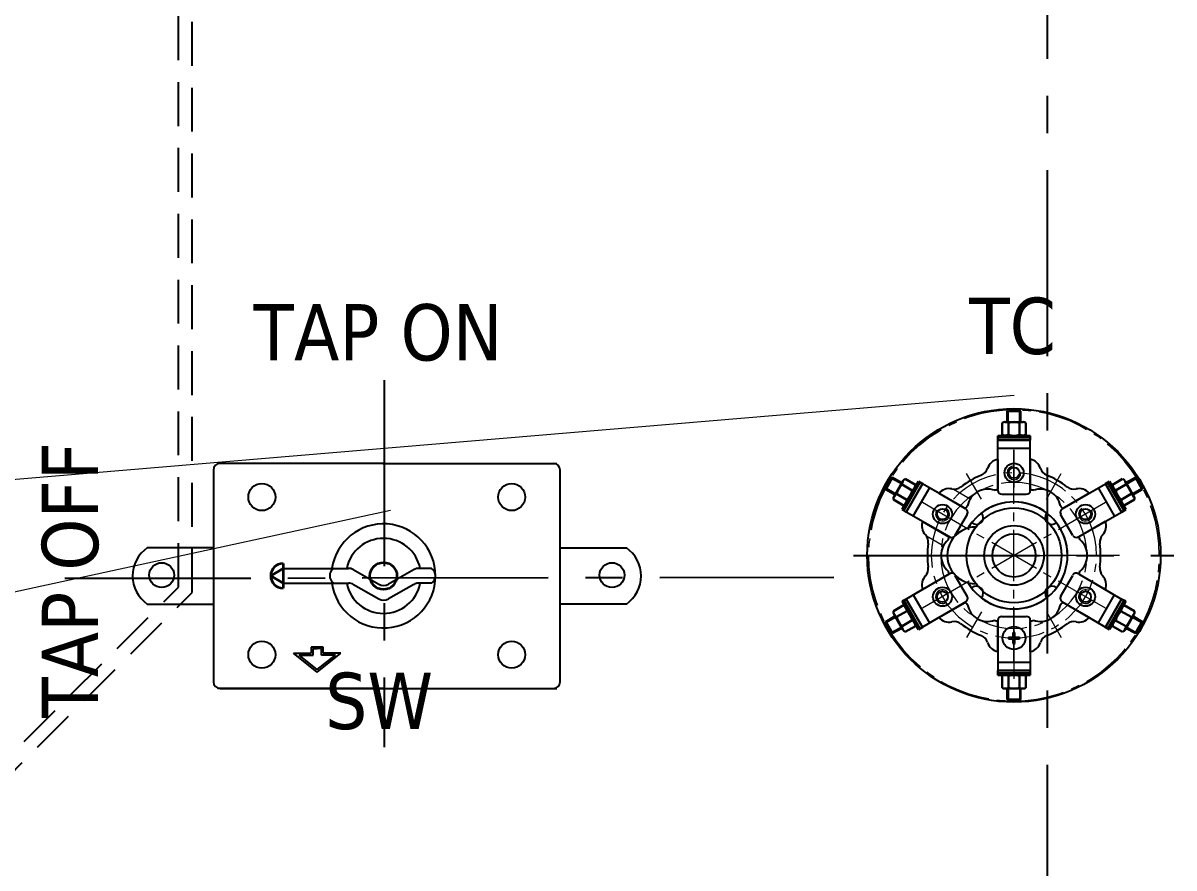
# Model space of a CAD drawing. Header units: millimetres. Extents: x 70841 to 133731, y -170061 to -164340.
# Drawn here: x 81283 to 81794, y -166336 to -165960 of the extents above; entities that cross this region are included whole.
import ezdxf

# ---------------------------------------------------------------- set-up
doc = ezdxf.new("R2010")
doc.units = ezdxf.units.MM
doc.header["$LTSCALE"] = 13
for name, pattern in [('CENTER', [50.8, 31.75, -6.35, 6.35, -6.35]), ('CENTERX2', [101.6, 63.5, -12.7, 12.7, -12.7]), ('DASHED', [0.75, 0.5, -0.25])]:
    doc.linetypes.add(name, pattern=pattern)
doc.layers.get('0').update_dxf_attribs({"color": 1, "linetype": 'CENTER'})
for name, color, linetype in [('01', 7, 'Continuous'), ('1', 4, 'Continuous'), ('10', 1, 'Continuous'), ('4虚线层', 6, 'DASHED'), ('CORE', 5, 'Continuous'), ('´ÖÊµÏß', 7, 'Continuous'), ('µã»®Ïß', 7, 'Continuous'), ('Ï¸ÊµÏß', 7, 'Continuous'), ('Ï¸Ïß', 7, 'Continuous')]:
    doc.layers.add(name, color=color, linetype=linetype)
doc.layers.add('标注、文本', color=3, linetype='Continuous', lineweight=25)
doc.layers.add('铁心', color=3, linetype='Continuous', lineweight=0)
doc.styles.add('Tahoma$001', font='tahoma.ttf', dxfattribs={"height": 2.159784})

# ---------------------------------------------------------------- blocks, each defined once
blk = doc.blocks.new('A$C1C575266')
at = {"layer": '01', "color": 4}
for points in [[(301.6, 163.55), (298.75, 162.22)], [(296, 160.71), (294.84, 160.09), (291.28, 157.77), (287.99, 155.11), (284.88, 152.26), (282.04, 149.15), (281.77, 148.8)], [(276.44, 141.15), (275.1, 138.75), (273.33, 134.93), (271.9, 130.93), (270.75, 126.93), (270.13, 123.73)]]:
    blk.add_lwpolyline(points, dxfattribs=at)
blk.add_circle((322.77, 114.45), 54, dxfattribs=at)
at = {"layer": '´ÖÊµÏß', "color": 7, "lineweight": 25}
for points in [[(316.8, 138.39), (316.8, 156.8)], [(328.71, 156.8), (316.8, 156.8)], [(316.8, 149.77), (316.8, 156.8), (328.71, 156.8), (316.8, 156.8)], [(328.71, 138.39), (328.71, 156.8)], [(328.71, 149.77), (328.71, 156.8)], [(328.71, 153.77), (316.8, 153.77)], [(316.8, 149.77), (316.8, 138.66)], [(316.8, 149.77), (316.8, 138.66)], [(328.71, 149.77), (328.71, 138.66)], [(328.71, 149.77), (328.71, 138.66)], [(289.06, 140.79), (283.1, 130.39)], [(289.15, 126.93), (283.1, 130.39), (289.06, 140.79), (283.1, 130.39)], [(305.06, 131.55), (289.06, 140.79)], [(295.11, 137.33), (289.06, 140.79)], [(340.53, 131.55), (356.45, 140.79)], [(350.4, 137.33), (356.45, 140.79), (362.4, 130.39), (356.45, 140.79)], [(362.4, 130.39), (356.45, 140.79)], [(291.64, 139.28), (285.68, 128.97)], [(295.11, 137.33), (304.8, 131.73)], [(295.11, 137.33), (304.8, 131.73)], [(327.29, 136.88), (318.31, 136.88)], [(350.4, 137.33), (340.71, 131.73)], [(350.4, 137.33), (340.71, 131.73)], [(359.83, 128.97), (353.87, 139.28)], [(299.02, 121.24), (283.1, 130.39)], [(305.6, 129.5), (301.06, 121.77)], [(344.45, 121.77), (339.91, 129.5)], [(346.49, 121.24), (362.4, 130.39)], [(356.36, 126.93), (362.4, 130.39)], [(289.15, 126.93), (298.84, 121.33)], [(289.15, 126.93), (298.84, 121.33)], [(356.36, 126.93), (346.67, 121.33)], [(356.36, 126.93), (346.67, 121.33)], [(299.02, 107.63), (283.1, 98.39)], [(289.15, 101.95), (298.84, 107.55)], [(289.15, 101.95), (298.84, 107.55)], [(301.06, 107.1), (305.6, 99.37)], [(339.91, 99.37), (344.45, 107.1)], [(346.49, 107.63), (362.4, 98.39)], [(356.36, 101.95), (346.67, 107.55)], [(356.36, 101.95), (346.67, 107.55)], [(289.15, 101.95), (283.1, 98.39)], [(356.36, 101.95), (362.4, 98.39), (356.45, 88.08), (362.4, 98.39)], [(283.1, 98.39), (289.06, 88.08)], [(295.11, 91.54), (289.06, 88.08), (283.1, 98.39), (289.06, 88.08)], [(285.68, 99.9), (291.64, 89.59)], [(353.87, 89.59), (359.83, 99.9)], [(356.45, 88.08), (362.4, 98.39)], [(305.06, 97.32), (289.06, 88.08)], [(295.11, 91.54), (304.8, 97.14)], [(295.11, 91.54), (304.8, 97.14)], [(340.53, 97.32), (356.45, 88.08)], [(350.4, 91.54), (340.71, 97.14)], [(350.4, 91.54), (340.71, 97.14)], [(316.8, 90.48), (316.8, 72.07)], [(316.8, 79.01), (316.8, 90.21)], [(318.31, 91.99), (327.29, 91.99)], [(328.71, 90.48), (328.71, 72.07)], [(328.71, 79.01), (328.71, 90.21)], [(350.4, 91.54), (356.45, 88.08)], [(322.49, 84.34), (322.49, 86.03)], [(323.11, 84.34), (323.11, 86.03)], [(320.71, 84.34), (322.49, 84.34)], [(320.71, 83.72), (322.49, 83.72)], [(322.49, 82.03), (322.49, 83.72)], [(323.11, 84.34), (324.8, 84.34)], [(323.11, 82.03), (323.11, 83.72)], [(323.11, 83.72), (324.8, 83.72)], [(316.8, 79.1), (316.8, 72.07)], [(328.71, 79.1), (328.71, 72.07), (316.8, 72.07), (328.71, 72.07)], [(316.8, 75.1), (328.71, 75.1)], [(316.8, 72.07), (328.71, 72.07)]]:
    blk.add_lwpolyline(points, dxfattribs=at)
for centre, radius in [((322.8, 144.84), 3.51), ((322.8, 144.84), 2), ((296.48, 129.64), 3.51), ((296.48, 129.64), 2), ((322.8, 114.44), 17.47), ((349.11, 129.64), 3.51), ((349.11, 129.64), 2), ((322.8, 114.44), 10.98), ((322.8, 114.44), 7.96), ((296.48, 99.23), 3.51), ((349.11, 99.23), 3.51), ((296.48, 99.23), 2), ((349.11, 99.23), 2), ((322.8, 84.03), 4.22)]:
    blk.add_circle(centre, radius, dxfattribs=at)
for points in [[(316.82, 149.85), (315.04, 149.49), (313.59, 148.19), (313.04, 146.46)], [(332.56, 146.46), (332, 148.19), (330.56, 149.49), (328.78, 149.85)], [(332.56, 146.46), (332, 148.19), (330.56, 149.49), (328.78, 149.85)], [(310.78, 144.02), (311.86, 144.46), (312.69, 145.36), (313.05, 146.48)], [(332.54, 146.48), (332.9, 145.36), (333.74, 144.46), (334.82, 144.02)], [(332.54, 146.48), (332.9, 145.36), (333.74, 144.46), (334.82, 144.02)], [(310.79, 143.96), (308.08, 142.86), (305.54, 141.39), (303.24, 139.6)], [(342.36, 139.6), (340.05, 141.39), (337.51, 142.86), (334.81, 143.96)], [(299.95, 138.9), (298.1, 139.3), (296.19, 138.63), (295, 137.17)], [(299.91, 138.93), (301.06, 138.68), (302.25, 138.95), (303.18, 139.67)], [(316.81, 138.64), (316.41, 138.54), (316.01, 138.43), (315.62, 138.32)], [(316.89, 138.44), (316.89, 137.63), (317.54, 136.97), (318.35, 136.97)], [(327.33, 136.97), (328.14, 136.97), (328.8, 137.63), (328.8, 138.44)], [(329.98, 138.32), (329.58, 138.44), (329.18, 138.54), (328.78, 138.64)], [(342.42, 139.67), (343.34, 138.95), (344.54, 138.68), (345.68, 138.93)], [(350.47, 137.32), (349.27, 138.68), (347.42, 139.29), (345.65, 138.9)], [(305.71, 132.59), (305.41, 132.31), (305.11, 132.02), (304.83, 131.72)], [(305.58, 129.62), (305.98, 130.32), (305.74, 131.21), (305.04, 131.62)], [(334.85, 130.01), (327.75, 135.5), (317.84, 135.5), (310.74, 130.01)], [(340.56, 131.62), (339.85, 131.21), (339.61, 130.32), (340.02, 129.62)], [(340.77, 131.72), (340.48, 132.02), (340.19, 132.31), (339.89, 132.6)], [(289.21, 127.15), (288.54, 125.38), (288.92, 123.39), (290.19, 122)], [(307.23, 126.49), (306.68, 125.79), (306.19, 125.05), (305.74, 124.28)], [(338.37, 102.38), (343.86, 109.48), (343.86, 119.39), (338.37, 126.49)], [(355.41, 122), (356.63, 123.34), (357.03, 125.24), (356.46, 126.96)], [(291.16, 118.87), (291.32, 120.03), (290.96, 121.2), (290.17, 122.07)], [(291.23, 118.79), (290.83, 115.9), (290.83, 112.97), (291.23, 110.08)], [(298.84, 121.36), (298.73, 120.96), (298.62, 120.56), (298.53, 120.16)], [(299.13, 121.26), (299.83, 120.85), (300.73, 121.09), (301.13, 121.79)], [(344.46, 121.79), (344.87, 121.09), (345.77, 120.85), (346.47, 121.26)], [(347.07, 120.16), (346.97, 120.56), (346.87, 120.96), (346.75, 121.36)], [(355.43, 122.07), (354.64, 121.2), (354.28, 120.03), (354.44, 118.87)], [(354.37, 110.08), (354.77, 112.97), (354.77, 115.9), (354.37, 118.79)], [(290.19, 106.88), (288.97, 105.53), (288.57, 103.63), (289.14, 101.91)], [(290.17, 106.89), (290.96, 107.76), (291.32, 108.93), (291.16, 110.09)], [(298.53, 108.72), (298.62, 108.31), (298.73, 107.91), (298.84, 107.52)], [(301.13, 107.17), (300.73, 107.87), (299.83, 108.11), (299.13, 107.71)], [(346.47, 107.71), (345.77, 108.11), (344.87, 107.87), (344.46, 107.17)], [(346.76, 107.52), (346.87, 107.91), (346.98, 108.31), (347.07, 108.72)], [(354.44, 110.09), (354.28, 108.93), (354.64, 107.76), (355.43, 106.89)], [(356.46, 101.91), (357.03, 103.63), (356.63, 105.53), (355.41, 106.88)], [(305.89, 104.34), (306.3, 103.66), (306.74, 103.01), (307.23, 102.38)], [(305.04, 97.34), (305.74, 97.75), (305.98, 98.64), (305.58, 99.34)], [(310.74, 98.86), (317.84, 93.37), (327.76, 93.37), (334.85, 98.86)], [(340.02, 99.34), (339.61, 98.64), (339.85, 97.75), (340.56, 97.34)], [(304.83, 97.15), (305.11, 96.85), (305.41, 96.56), (305.71, 96.28)], [(339.89, 96.28), (340.19, 96.56), (340.48, 96.85), (340.77, 97.15)], [(295.12, 91.55), (296.33, 90.19), (298.17, 89.58), (299.95, 89.97)], [(303.18, 89.29), (302.25, 90.01), (301.06, 90.28), (299.91, 90.03)], [(303.24, 89.27), (305.54, 87.48), (308.08, 86.02), (310.79, 84.92)], [(315.62, 90.56), (316.01, 90.44), (316.41, 90.33), (316.81, 90.23)], [(318.35, 91.99), (317.54, 91.99), (316.89, 91.33), (316.89, 90.52)], [(328.8, 90.52), (328.8, 91.33), (328.14, 91.99), (327.33, 91.99)], [(328.78, 90.23), (329.18, 90.33), (329.58, 90.44), (329.98, 90.56)], [(334.81, 84.92), (337.51, 86.02), (340.05, 87.48), (342.36, 89.27)], [(345.68, 90.03), (344.54, 90.28), (343.34, 90.01), (342.42, 89.29)], [(345.65, 89.97), (347.42, 89.58), (349.27, 90.19), (350.47, 91.55)], [(313.05, 82.49), (312.69, 83.6), (311.86, 84.5), (310.78, 84.94)], [(323.1, 86.1), (322.9, 86.13), (322.7, 86.13), (322.49, 86.1)], [(334.82, 84.94), (333.74, 84.5), (332.9, 83.6), (332.54, 82.49)], [(313.04, 82.41), (313.59, 80.68), (315.04, 79.38), (316.82, 79.02)], [(320.73, 84.34), (320.7, 84.13), (320.7, 83.93), (320.73, 83.73)], [(322.49, 81.97), (322.7, 81.94), (322.9, 81.94), (323.1, 81.97)], [(324.87, 83.73), (324.9, 83.93), (324.9, 84.13), (324.87, 84.34)], [(328.78, 79.02), (330.56, 79.38), (332, 80.68), (332.56, 82.41)]]:
    blk.add_open_spline(points, degree=3, dxfattribs=at)
for points, knots in [([(315.66, 138.39), (313.58, 139.14), (311.27, 138.94), (309.35, 137.83), (307.43, 136.72), (306.1, 134.83), (305.71, 132.65)], [0, 0, 0, 0, 1, 1, 1, 2, 2, 2, 2]), ([(305.89, 104.34), (310.44, 96.71), (319.54, 93.08), (328.1, 95.47), (336.66, 97.87), (342.55, 105.69), (342.49, 114.58), (342.42, 123.46), (336.42, 131.21), (327.83, 133.47), (319.23, 135.74), (310.19, 131.98), (305.74, 124.28)], [0, 0, 0, 0, 1, 1, 1, 2, 2, 2, 3, 3, 3, 4, 4, 4, 4]), ([(339.88, 132.65), (339.49, 134.83), (338.16, 136.73), (336.24, 137.83), (334.33, 138.94), (332.02, 139.14), (329.93, 138.39)], [0, 0, 0, 0, 1, 1, 1, 2, 2, 2, 2]), ([(307.26, 126.49), (308.26, 125.61), (309.78, 125.66), (310.72, 126.6), (311.67, 127.55), (311.72, 129.06), (310.83, 130.07)], [0, 0, 0, 0, 1, 1, 1, 2, 2, 2, 2]), ([(334.85, 130.07), (333.97, 129.06), (334.02, 127.55), (334.96, 126.6), (335.91, 125.66), (337.43, 125.61), (338.43, 126.49)], [0, 0, 0, 0, 1, 1, 1, 2, 2, 2, 2]), ([(308.83, 124.88), (305.06, 124.94), (301.55, 122.96), (299.64, 119.71), (297.74, 116.45), (297.74, 112.42), (299.64, 109.16), (301.55, 105.91), (305.06, 103.93), (308.83, 103.99)], [0, 0, 0, 0, 1, 1, 1, 2, 2, 2, 3, 3, 3, 3]), ([(298.58, 120.18), (296.88, 118.75), (295.91, 116.65), (295.91, 114.44), (295.91, 112.22), (296.88, 110.12), (298.58, 108.69)], [0, 0, 0, 0, 1, 1, 1, 2, 2, 2, 2]), ([(347.11, 108.69), (348.8, 110.12), (349.78, 112.22), (349.78, 114.44), (349.78, 116.65), (348.8, 118.75), (347.11, 120.18)], [0, 0, 0, 0, 1, 1, 1, 2, 2, 2, 2]), ([(310.83, 98.89), (311.72, 99.9), (311.67, 101.41), (310.72, 102.36), (309.78, 103.3), (308.26, 103.35), (307.26, 102.47)], [0, 0, 0, 0, 1, 1, 1, 2, 2, 2, 2]), ([(338.43, 102.47), (337.43, 103.35), (335.91, 103.3), (334.96, 102.36), (334.02, 101.41), (333.97, 99.9), (334.85, 98.89)], [0, 0, 0, 0, 1, 1, 1, 2, 2, 2, 2]), ([(305.71, 96.31), (306.1, 94.13), (307.43, 92.24), (309.35, 91.13), (311.27, 90.02), (313.58, 89.82), (315.66, 90.57)], [0, 0, 0, 0, 1, 1, 1, 2, 2, 2, 2]), ([(329.93, 90.57), (332.02, 89.82), (334.33, 90.02), (336.24, 91.13), (338.16, 92.24), (339.49, 94.13), (339.88, 96.31)], [0, 0, 0, 0, 1, 1, 1, 2, 2, 2, 2])]:
    blk.add_open_spline(points, degree=3, knots=knots, dxfattribs=at)
at = {"layer": 'Ï¸ÊµÏß', "color": 7, "lineweight": 5}
for points, knots in [([(322.8, 147.37), (321.4, 147.37), (320.26, 146.24), (320.26, 144.84), (320.26, 143.44), (321.4, 142.31), (322.8, 142.31), (324.2, 142.31), (325.33, 143.44), (325.33, 144.84)], [0, 0, 0, 0, 1, 1, 1, 2, 2, 2, 3, 3, 3, 3]), ([(347.76, 131.78), (346.59, 131.04), (346.23, 129.49), (346.95, 128.31), (347.68, 127.13), (349.22, 126.75), (350.41, 127.46), (351.6, 128.17), (352, 129.7), (351.31, 130.9)], [0, 0, 0, 0, 1, 1, 1, 2, 2, 2, 3, 3, 3, 3]), ([(294.29, 130.9), (293.59, 129.69), (294.01, 128.14), (295.22, 127.44), (296.43, 126.74), (297.98, 127.16), (298.68, 128.37)], [0, 0, 0, 0, 1, 1, 1, 2, 2, 2, 2]), ([(298.68, 100.5), (298.16, 101.4), (297.15, 101.89), (296.13, 101.74), (295.1, 101.6), (294.27, 100.84), (294.02, 99.84), (293.78, 98.83), (294.16, 97.78), (295, 97.18), (295.84, 96.57), (296.97, 96.54), (297.84, 97.09)], [0, 0, 0, 0, 1, 1, 1, 2, 2, 2, 3, 3, 3, 4, 4, 4, 4]), ([(350.29, 101.48), (349.06, 102.12), (347.54, 101.66), (346.88, 100.44), (346.23, 99.22), (346.67, 97.7), (347.88, 97.02), (349.09, 96.35), (350.61, 96.77), (351.31, 97.97)], [0, 0, 0, 0, 1, 1, 1, 2, 2, 2, 3, 3, 3, 3])]:
    blk.add_open_spline(points, degree=3, knots=knots, dxfattribs=at)
blk.add_open_spline([(298.68, 128.37), (299.36, 129.55), (298.99, 131.05), (297.84, 131.78)], degree=3, dxfattribs=at)
at = {"layer": 'Ï¸Ïß', "color": 7, "lineweight": 30}
for points in [[(320.26, 167.46), (320.8, 168)], [(320.26, 163.46), (320.26, 167.46)], [(325.24, 167.46), (320.26, 167.46)], [(320.8, 168), (324.8, 168)], [(324.8, 168), (325.24, 167.46)], [(325.24, 163.46), (325.24, 167.46)], [(318.4, 163.2), (318.4, 158.75)], [(319.55, 163.46), (325.95, 163.46)], [(326.22, 163.46), (319.55, 163.46)], [(320.8, 163.2), (320.8, 158.75)], [(324.8, 163.2), (324.8, 158.75)], [(327.11, 163.2), (327.11, 158.75)], [(326.58, 158.49), (316.8, 158.49)], [(316.8, 156.8), (316.8, 158.49)], [(316.8, 157.77), (328.71, 157.77)], [(328.71, 158.49), (319.55, 158.49)], [(328.71, 156.8), (328.71, 158.49)], [(275.46, 139.46), (277.42, 142.93)], [(278.13, 143.11), (275.64, 138.75)], [(277.42, 142.93), (278.13, 143.11)], [(281.5, 141.15), (278.13, 143.11)], [(282.04, 141.95), (278.66, 136.17)], [(278.66, 136.17), (281.86, 141.68)], [(281.59, 140.53), (285.33, 138.31)], [(286.57, 139.82), (281.59, 131.28)], [(282.22, 130.93), (288.17, 141.33)], [(282.75, 142.57), (286.57, 140.44)], [(287.64, 141.68), (283.02, 133.68)], [(289.06, 140.79), (287.64, 141.68)], [(356.45, 140.79), (357.96, 141.59)], [(357.34, 141.33), (363.29, 130.93)], [(362.85, 133.15), (357.96, 141.59)], [(362.76, 142.57), (359.03, 140.44)], [(364, 140.53), (360.18, 138.31)], [(363.65, 141.68), (366.85, 136.17)], [(366.94, 135.91), (363.65, 141.68)], [(364, 141.15), (367.47, 143.11)], [(367.47, 143.11), (368.09, 142.93)], [(369.96, 138.75), (367.47, 143.11)], [(368.09, 142.93), (370.14, 139.46)], [(275.64, 138.75), (275.46, 139.46)], [(279.02, 136.79), (275.64, 138.75)], [(279.55, 137.06), (283.37, 134.93)], [(363.91, 131.28), (359.29, 139.19)], [(365.96, 137.06), (362.23, 134.84)], [(366.49, 136.79), (369.96, 138.75)], [(370.14, 139.46), (369.96, 138.75)], [(278.39, 135.02), (282.13, 132.79)], [(367.2, 135.02), (363.38, 132.79)], [(283.1, 130.39), (281.59, 131.28)], [(362.4, 130.39), (363.91, 131.28)], [(283.1, 98.39), (281.59, 97.59)], [(281.59, 97.59), (286.22, 89.68)], [(288.17, 87.54), (282.22, 97.94)], [(363.29, 97.94), (357.34, 87.54)], [(359.03, 89.05), (363.91, 97.59)], [(362.4, 98.39), (363.91, 97.59)], [(278.39, 93.86), (282.13, 96.08)], [(279.55, 91.81), (283.37, 93.94)], [(282.66, 95.72), (287.64, 87.19)], [(357.96, 87.19), (362.49, 95.19)], [(365.96, 91.81), (362.14, 93.94)], [(367.2, 93.86), (363.38, 96.08)], [(275.37, 89.41), (275.64, 90.12)], [(277.42, 85.94), (275.37, 89.41)], [(279.02, 92.08), (275.64, 90.03)], [(275.64, 90.12), (278.13, 85.77)], [(278.57, 92.97), (281.86, 87.19)], [(281.86, 87.19), (278.66, 92.7)], [(281.59, 88.34), (285.33, 90.57)], [(364, 88.34), (360.18, 90.48)], [(363.47, 86.92), (366.85, 92.7)], [(366.85, 92.7), (363.65, 87.19)], [(366.49, 92.08), (369.96, 90.03)], [(367.47, 85.77), (369.96, 90.03)], [(370.14, 89.41), (368.09, 85.94)], [(369.96, 90.03), (370.14, 89.41)], [(278.13, 85.77), (277.42, 85.94)], [(281.5, 87.72), (278.13, 85.77)], [(282.75, 86.3), (286.57, 88.43)], [(289.06, 88.08), (287.64, 87.19)], [(356.45, 88.08), (357.96, 87.19)], [(362.76, 86.3), (359.03, 88.43)], [(364, 87.72), (367.47, 85.77)], [(368.09, 85.94), (367.47, 85.77)], [(316.8, 72.07), (316.8, 70.39)], [(328.71, 72.07), (328.71, 70.39)], [(328.71, 71.1), (316.8, 71.1)], [(316.8, 70.39), (325.95, 70.39)], [(318.4, 65.67), (318.4, 70.03)], [(318.93, 70.39), (328.71, 70.39)], [(320.8, 65.67), (320.8, 70.03)], [(324.8, 65.67), (324.8, 70.03)], [(327.11, 65.67), (327.11, 70.03)], [(319.29, 65.41), (325.95, 65.41)], [(325.95, 65.41), (319.55, 65.41)], [(320.26, 65.41), (320.26, 61.41)], [(325.24, 65.41), (325.24, 61.41)], [(320.8, 60.87), (320.26, 61.41)], [(320.26, 61.41), (325.24, 61.41)], [(324.8, 60.87), (320.8, 60.87)], [(325.24, 61.41), (324.8, 60.87)]]:
    blk.add_lwpolyline(points, dxfattribs=at)
at = {"layer": 'Ï¸Ïß', "color": 7, "lineweight": 5}
for points in [[(320.8, 163.46), (320.8, 167.46)], [(324.8, 163.46), (324.8, 167.46)], [(281.33, 140.71), (277.86, 142.66)], [(364.27, 140.71), (367.65, 142.66)], [(279.28, 137.24), (275.81, 139.19)], [(366.23, 137.24), (369.69, 139.19)], [(279.28, 91.63), (275.81, 89.68)], [(366.23, 91.63), (369.69, 89.68)], [(281.33, 88.17), (277.86, 86.21)], [(364.27, 88.17), (367.65, 86.21)], [(320.8, 65.41), (320.8, 61.41)], [(324.8, 65.41), (324.8, 61.41)]]:
    blk.add_lwpolyline(points, dxfattribs=at)
at = {"layer": 'Ï¸Ïß', "color": 7, "lineweight": 30}
for points in [[(320.79, 163.25), (320.05, 163.65), (319.15, 163.65), (318.41, 163.26)], [(324.79, 163.25), (323.49, 163.65), (322.1, 163.65), (320.8, 163.25)], [(327.2, 163.25), (326.45, 163.65), (325.55, 163.65), (324.8, 163.25)], [(318.4, 158.87), (319.15, 158.47), (320.05, 158.47), (320.79, 158.87)], [(320.8, 158.78), (322.1, 158.39), (323.49, 158.39), (324.79, 158.78)], [(324.8, 158.87), (325.55, 158.47), (326.45, 158.47), (327.19, 158.87)], [(281.63, 140.57), (280.63, 139.65), (279.94, 138.44), (279.63, 137.12)], [(282.79, 142.64), (282.07, 142.19), (281.62, 141.41), (281.59, 140.57)], [(285.38, 138.42), (286.09, 138.87), (286.54, 139.64), (286.57, 140.49)], [(359.03, 140.49), (359.05, 139.64), (359.5, 138.87), (360.22, 138.42)], [(364, 140.57), (363.97, 141.41), (363.53, 142.19), (362.81, 142.63)], [(366.05, 137.12), (365.75, 138.44), (365.05, 139.65), (364.06, 140.57)], [(279.59, 137.12), (278.87, 136.68), (278.42, 135.9), (278.39, 135.06)], [(283.43, 134.97), (284.42, 135.9), (285.12, 137.1), (285.42, 138.43)], [(360.26, 138.34), (360.57, 137.01), (361.26, 135.81), (362.26, 134.88)], [(367.2, 135.05), (367.18, 135.9), (366.73, 136.68), (366.01, 137.12)], [(282.18, 132.82), (282.89, 133.27), (283.34, 134.04), (283.37, 134.89)], [(362.23, 134.89), (362.25, 134.04), (362.7, 133.27), (363.42, 132.82)], [(278.39, 93.91), (278.42, 93.06), (278.87, 92.28), (279.59, 91.84)], [(283.37, 93.98), (283.34, 94.83), (282.89, 95.6), (282.18, 96.05)], [(285.42, 90.53), (285.12, 91.86), (284.42, 93.06), (283.43, 93.99)], [(362.26, 93.99), (361.26, 93.06), (360.57, 91.86), (360.26, 90.53)], [(363.42, 96.05), (362.7, 95.6), (362.25, 94.83), (362.23, 93.98)], [(366.01, 91.84), (366.73, 92.28), (367.17, 93.06), (367.2, 93.9)], [(279.63, 91.84), (279.94, 90.52), (280.63, 89.31), (281.63, 88.39)], [(286.57, 88.47), (286.54, 89.32), (286.09, 90.09), (285.38, 90.54)], [(360.22, 90.54), (359.5, 90.09), (359.05, 89.32), (359.03, 88.47)], [(364.06, 88.39), (365.05, 89.31), (365.75, 90.52), (366.05, 91.84)], [(281.59, 88.39), (281.62, 87.55), (282.07, 86.77), (282.79, 86.33)], [(362.8, 86.32), (363.52, 86.77), (363.97, 87.55), (364, 88.39)], [(320.79, 70.09), (320.05, 70.49), (319.15, 70.49), (318.4, 70.09)], [(324.79, 70.09), (323.49, 70.49), (322.1, 70.49), (320.8, 70.09)], [(327.19, 70.09), (326.45, 70.49), (325.55, 70.49), (324.8, 70.09)], [(318.4, 65.71), (319.15, 65.31), (320.04, 65.31), (320.79, 65.71)], [(320.8, 65.71), (322.1, 65.31), (323.49, 65.31), (324.79, 65.71)], [(324.8, 65.71), (325.55, 65.31), (326.44, 65.31), (327.19, 65.7)]]:
    blk.add_open_spline(points, degree=3, dxfattribs=at)
at = {"layer": 'µã»®Ïß', "color": 1, "lineweight": 15, "true_color": 0xff0000}
for points in [[(322.75, 168), (318.58, 167.82), (314.4, 167.29), (310.31, 166.49), (306.22, 165.33), (304.44, 164.71)], [(328.98, 167.55), (326.93, 167.82), (325.87, 167.82)], [(349.51, 160.71), (347.02, 162.13), (343.29, 163.91), (339.29, 165.33), (335.29, 166.49), (332.09, 167.11)], [(354.76, 157.33), (354.22, 157.77), (352.18, 159.11)], [(322.75, 153.33), (322.75, 139.37)], [(322.75, 133.42), (322.75, 153.33)], [(369.07, 141.15), (368.36, 142.39), (366.05, 145.86), (363.47, 149.15), (360.63, 152.26), (357.51, 155.11), (357.16, 155.46)], [(279.82, 146.4), (279.46, 145.86), (278.04, 143.82)], [(316, 144.08), (313.33, 143.37), (310.4, 142.22), (307.55, 140.79), (304.89, 139.02), (302.4, 137.06), (300.53, 135.1)], [(310.84, 135.1), (305.33, 144.62)], [(322.04, 144.8), (319.55, 144.71), (319.02, 144.53)], [(341.69, 138.13), (340.62, 139.02), (337.96, 140.79), (335.11, 142.22), (332.18, 143.37), (329.07, 144.17), (325.95, 144.71), (325.07, 144.71)], [(334.76, 135.1), (340.18, 144.62)], [(315.02, 140.17), (313.86, 139.82), (312.09, 139.11)], [(336.18, 137.68), (334.4, 138.66), (331.64, 139.82), (328.8, 140.71), (325.78, 141.15), (322.75, 141.33), (319.73, 141.15), (318.13, 140.88)], [(309.33, 137.68), (308.44, 137.24), (305.95, 135.46), (303.73, 133.42), (301.68, 131.19), (300, 128.7), (298.48, 126.13), (297.51, 123.64)], [(306.66, 135.19), (300.53, 138.75)], [(341.25, 133.95), (339.56, 135.46), (338.84, 135.99)], [(346.05, 133.95), (345.33, 134.75), (344, 136.17)], [(371.92, 135.64), (370.58, 138.48)], [(306.31, 123.9), (289.06, 133.86)], [(298.57, 132.79), (298.13, 132.26), (296.88, 130.3)], [(356.45, 133.86), (339.2, 123.9)], [(349.69, 114.39), (349.51, 117.41), (348.98, 120.44), (348.18, 123.28), (347.02, 126.13), (345.51, 128.7), (343.82, 131.19), (343.38, 131.73)], [(353.16, 114.39), (352.98, 117.59), (352.54, 120.79), (351.65, 123.81), (350.58, 126.84), (349.07, 129.59), (347.82, 131.55)], [(376.27, 114.39), (376.09, 118.66), (375.65, 122.84), (374.85, 126.93), (373.69, 130.93), (372.98, 132.7)], [(295.37, 127.64), (295.02, 126.84), (293.86, 123.81), (293.06, 120.79), (292.53, 117.59), (292.35, 114.39), (292.53, 111.28), (292.71, 109.95)], [(322.75, 127.1), (322.75, 130.22)], [(322.75, 104.97), (322.75, 123.9)], [(269.68, 120.61), (269.41, 118.66), (269.33, 117.5)], [(296.71, 117.95), (290.57, 121.5)], [(296.62, 120.61), (296.53, 120.44), (296.08, 117.59)], [(311.82, 120.79), (309.06, 122.3)], [(331.02, 119.19), (314.58, 109.68)], [(331.02, 109.68), (314.58, 119.19)], [(336.44, 122.3), (333.69, 120.79)], [(269.24, 114.39), (269.41, 110.21), (269.86, 106.03), (270.75, 101.95), (271.9, 97.86), (272.53, 96.17)], [(296.26, 114.39), (283.9, 114.39)], [(302.04, 114.39), (290.84, 114.39)], [(322.13, 114.39), (295.2, 114.39)], [(295.82, 114.39), (296, 111.46), (296.53, 108.43), (297.33, 105.5), (298.48, 102.75), (300, 100.08), (301.68, 97.68), (302.13, 97.14)], [(302.66, 114.39), (299.46, 114.39)], [(308.44, 114.39), (305.24, 114.39)], [(324.8, 114.39), (305.77, 114.39)], [(322.75, 114.39), (311.55, 114.39)], [(319.46, 112.52), (322.75, 114.39)], [(322.75, 110.57), (322.75, 114.39), (326.58, 114.39)], [(322.75, 114.39), (342.49, 114.39)], [(331.11, 114.39), (327.91, 114.39)], [(361.6, 114.39), (346.67, 114.39), (334.31, 114.39)], [(346.67, 114.39), (354.67, 114.39)], [(348.98, 108.26), (348.98, 108.43), (349.51, 111.28)], [(352.54, 108.43), (352.98, 111.28), (352.98, 111.37)], [(375.92, 108.26), (376.09, 110.21), (376.18, 111.28)], [(293.33, 106.92), (293.86, 105.06), (294.22, 104.08)], [(311.82, 108.08), (309.06, 106.48)], [(336.44, 106.48), (333.69, 108.08)], [(306.31, 104.97), (289.06, 95.01)], [(322.75, 98.57), (322.75, 101.77)], [(336.18, 91.19), (337.07, 91.63), (339.56, 93.41), (341.78, 95.37), (343.82, 97.68), (345.51, 100.08), (347.02, 102.75), (348, 105.23)], [(356.45, 95.01), (339.2, 104.97)], [(341.69, 90.65), (343.11, 91.81), (345.33, 94.12), (347.38, 96.52), (349.07, 99.19), (350.58, 102.03), (351.65, 105.06), (351.82, 105.5)], [(369.07, 87.72), (370.49, 90.12), (372.18, 93.94), (373.69, 97.86), (374.85, 101.95), (375.47, 105.15)], [(295.37, 101.23), (296.44, 99.19), (298.13, 96.52), (300.17, 94.12), (302.4, 91.81), (304.89, 89.85), (307.55, 88.08)], [(273.68, 93.23), (274.93, 90.39)], [(304.35, 94.92), (305.95, 93.41), (306.75, 92.88)], [(310.84, 93.68), (305.33, 84.25)], [(322.75, 75.54), (322.75, 95.46)], [(322.75, 95.01), (322.75, 69.05)], [(334.76, 93.68), (340.18, 84.25)], [(309.33, 91.19), (311.11, 90.21), (313.86, 89.05), (316.8, 88.17), (319.73, 87.72), (322.75, 87.54), (325.78, 87.72), (327.47, 87.99)], [(330.49, 88.7), (331.64, 89.05), (333.42, 89.77)], [(336.62, 87.45), (337.96, 88.08), (339.2, 88.97)], [(276.44, 87.72), (277.15, 86.48), (279.46, 83.01), (282.04, 79.63), (284.88, 76.61), (287.99, 73.76), (288.35, 73.41)], [(310.31, 86.74), (310.4, 86.65), (313.06, 85.59)], [(316, 84.79), (316.44, 84.7), (319.55, 84.17), (322.75, 83.99), (325.95, 84.17), (329.07, 84.7), (332.18, 85.5), (333.87, 86.21)], [(365.69, 82.48), (366.05, 83.01), (367.47, 85.05)], [(349.51, 68.07), (350.76, 68.79), (354.22, 71.1), (357.51, 73.76), (360.63, 76.61), (363.47, 79.63), (363.74, 80.08)], [(290.84, 71.54), (291.28, 71.1), (293.42, 69.76)], [(296, 68.07), (298.48, 66.74), (302.31, 64.96), (306.22, 63.54), (310.31, 62.38), (313.51, 61.76)], [(322.75, 60.87), (326.93, 61.05), (331.11, 61.58), (335.29, 62.38), (339.29, 63.54), (341.07, 64.16)], [(343.91, 65.32), (346.76, 66.65)], [(316.53, 61.32), (318.58, 61.05), (319.64, 61.05)]]:
    blk.add_lwpolyline(points, dxfattribs=at)
blk = doc.blocks.new('A$C2BB2005C')
at = {"linetype": 'ByBlock'}
for p, q in [((111.98, 100), (37.91, 100)), ((111.98, 100), (38.91, 100)), ((111.11, 100), (188.45, 100)), ((111.11, 100), (188.45, 100)), ((111.11, 100), (188.45, 100)), ((111.11, 100), (188.45, 100)), ((111.11, 100), (188.45, 100)), ((111.11, 100), (188.45, 100)), ((111.11, 100), (188.45, 100)), ((111.11, 100), (186.91, 100)), ((66.84, 53.36), (95.83, 53.36)), ((97.96, 52.8), (109.38, 46.36)), ((125.05, 52.8), (113.63, 46.36)), ((132.76, 53.36), (127.18, 53.36)), ((66.84, 46.75), (96.01, 46.75)), ((98.14, 46.19), (109.38, 39.85)), ((124.87, 46.19), (113.63, 39.85)), ((132.78, 46.75), (127, 46.75)), ((111.98, 0), (37.91, 0)), ((111.98, 0), (37.91, 0)), ((38.91, 0), (186.91, 0)), ((111.11, 0), (188.45, 0)), ((111.11, 0), (188.45, 0)), ((111.11, 0), (188.45, 0)), ((111.11, 0), (188.45, 0)), ((111.11, 0), (188.45, 0)), ((111.11, 0), (188.45, 0)), ((111.11, 0), (188.45, 0))]:
    blk.add_line(p, q, dxfattribs=at)
at = {"color": 0, "linetype": 'ByBlock', "lineweight": 35}
for p, q in [((66.84, 53.36), (61.34, 50.04)), ((66.84, 55.54), (66.84, 44.54)), ((61.34, 50.04), (66.84, 46.72))]:
    blk.add_line(p, q, dxfattribs=at)
at = {"color": 4, "linetype": 'ByBlock'}
for p, q in [((82.04, 7.31), (71.54, 15.66)), ((71.54, 15.66), (79.37, 15.66)), ((84.72, 18.41), (79.37, 18.41)), ((79.37, 18.41), (79.37, 15.66)), ((80.19, 17.79), (82.02, 17.79)), ((80.19, 14.86), (80.19, 17.79)), ((83.86, 17.79), (82.02, 17.79)), ((82.04, 7.31), (92.54, 15.66)), ((83.86, 14.86), (83.86, 17.79)), ((84.72, 15.66), (84.72, 18.41)), ((92.54, 15.66), (84.72, 15.66)), ((82.02, 8.44), (73.94, 14.86)), ((73.94, 14.86), (80.19, 14.86)), ((82.02, 8.44), (90.1, 14.86)), ((90.1, 14.86), (83.86, 14.86))]:
    blk.add_line(p, q, dxfattribs=at)
at = {"color": 0, "linetype": 'ByBlock', "lineweight": 35}
blk.add_circle((111.43, 50), 6, dxfattribs=at)
for centre, start, end in [((38.91, 97), 90, 180), ((186.91, 97), 0, 90), ((38.91, 3), 180, 270), ((186.91, 3), 270, 0)]:
    blk.add_arc(centre, 3, start, end)
at = {"linetype": 'ByBlock'}
for centre, radius, start, end in [((111.43, 50), 23.12, 188.0659, 171.6429), ((111.43, 50), 16.66, 11.6382, 168.3618), ((91.54, 50.05), 3.99, 123.989, 235.6772), ((95.83, 49.03), 4.33, 60.5732, 90), ((127.18, 49.03), 4.33, 90, 119.4268), ((130.53, 50.05), 3.99, 304.3228, 56.011), ((111.43, 50), 16.66, 191.2301, 348.7699), ((96.01, 42.42), 4.33, 60.5732, 90), ((111.51, 50.13), 4.33, 240.5732, 299.4268), ((127, 42.42), 4.33, 90, 119.4268), ((111.51, 43.63), 4.33, 240.5732, 299.4268)]:
    blk.add_arc(centre, radius, start, end, dxfattribs=at)
at = {"color": 0, "linetype": 'ByBlock', "lineweight": 35}
blk.add_arc((66.84, 50.04), 5.5, 90, 270, dxfattribs=at)
at = {"layer": '10', "color": 0, "linetype": 'ByBlock'}
for p, q in [((35.91, 97), (35.91, 3)), ((189.91, 3), (189.91, 97)), ((35.91, 62.5), (6.52, 62.5)), ((32.96, 62.5), (6.52, 62.5)), ((189.91, 62.5), (219.34, 62.5)), ((6.52, 37.5), (32.96, 37.5)), ((9.37, 37.5), (35.91, 37.5)), ((219.34, 37.5), (189.91, 37.5))]:
    blk.add_line(p, q, dxfattribs=at)
for centre, radius in [((57.41, 85), 6), ((168.41, 85), 6), ((12.9, 50.35), 5.5), ((212.96, 50.35), 5.5), ((57.41, 15), 6), ((168.41, 15), 6)]:
    blk.add_circle(centre, radius, dxfattribs=at)
for centre, start, end in [((15.24, 50), 124.8896, 235.1104), ((15.24, 50), 124.8896, 235.1104), ((210.62, 50), 304.8896, 55.1104)]:
    blk.add_arc(centre, 15.24, start, end, dxfattribs=at)

msp = doc.modelspace()

# ---------------------------------------------------------------- linework, layer by layer
at = {"layer": '1', "color": 1, "linetype": 'CENTERX2', "lineweight": -3, "ltscale": 0.1}
for p, q in [((81738.178, -167296.942), (81738.178, -165283.965)), ((81443.472, -166118.934), (81443.472, -166281.86)), ((81652.03, -166196.814), (81794.327, -166196.814)), ((81301.714, -166206.927), (81643.246, -166206.47))]:
    msp.add_line(p, q, dxfattribs=at)
at = {"layer": '4虚线层', "ltscale": 3}
for p, q in [((81352.178, -166210.79), (81352.178, -165712.867)), ((81358.178, -166213.276), (81358.178, -165712.867)), ((81242.178, -166320.79), (81352.178, -166210.79)), ((81248.178, -166323.276), (81358.178, -166213.276))]:
    msp.add_line(p, q, dxfattribs=at)
at = {"layer": '铁心'}
for points in [[(81723.271, -166125.677), (80556.657, -166223.945), (80556.657, -166223.945)], [(81446.294, -166176.798), (80557.874, -166369.532), (80557.874, -166369.532)]]:
    msp.add_lwpolyline(points, dxfattribs=at)

# ---------------------------------------------------------------- block references
at = {"layer": 'CORE', "color": 0, "linetype": 'ByBlock', "xscale": 1.206896298303036, "yscale": 1.206896298303036, "zscale": 1.2068962983}
msp.add_blockref('A$C1C575266', (81333.687, -166334.872), dxfattribs=at)
at = {"layer": '标注、文本'}
msp.add_blockref('A$C2BB2005C', (81331.752, -166255.862), dxfattribs=at)

# ---------------------------------------------------------------- texts
at = {"layer": '标注、文本', "style": 'Tahoma$001'}
for s, p in [('TAP ON', (81385.4, -166110.155)), ('TC', (81703.325, -166107.28)), ('SW ', (81417.311, -166273.854))]:
    msp.add_text(s, height=25, dxfattribs=at).set_placement(p)
msp.add_text('TAP OFF', height=25, rotation=90, dxfattribs=at).set_placement((81316.424, -166268.896))

doc.saveas('drawing.dxf')
